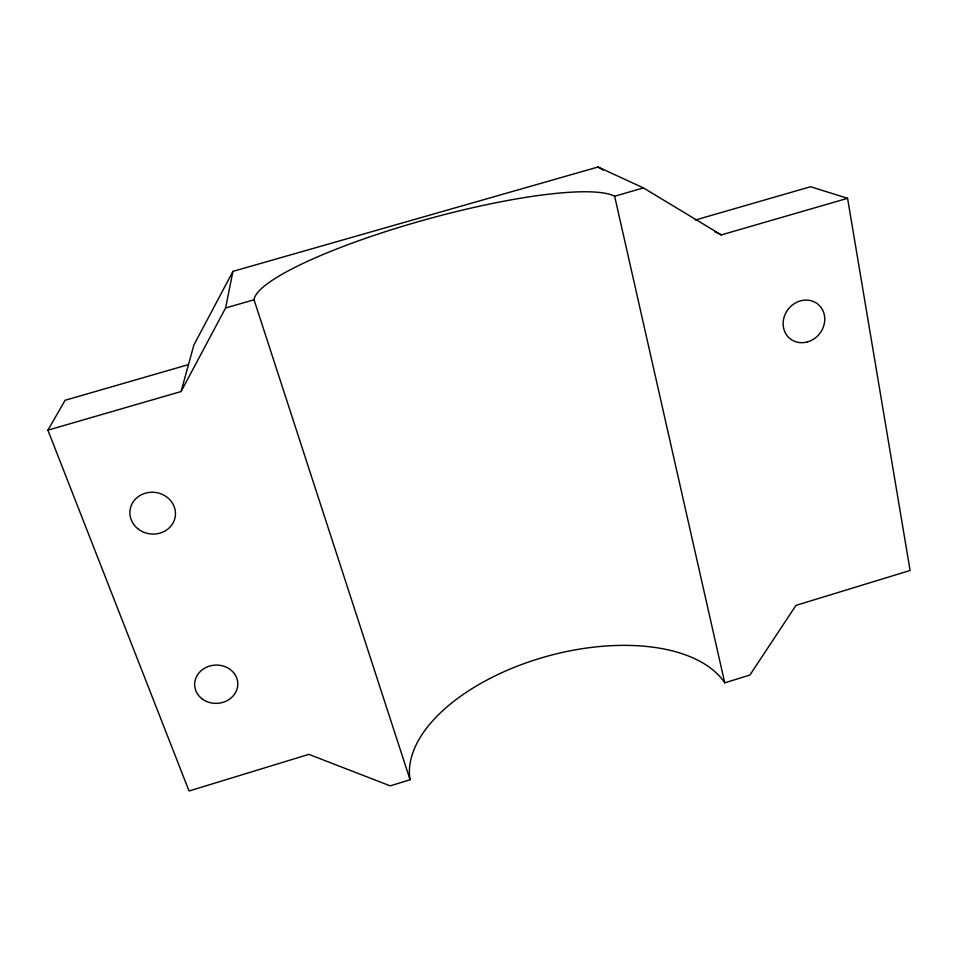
<?xml version="1.0" encoding="UTF-8"?>
<svg xmlns="http://www.w3.org/2000/svg" width="958" height="958" viewBox="0 0 958 958"><rect width="100%" height="100%" fill="white"/><g stroke="black" fill="none" stroke-linecap="round" stroke-linejoin="round"><path stroke-width="1.44" d="M47.9 430.166L181.074 391.547L225.609 307.961L232.938 271.365L598.079 167.003L643.417 187.912L721.314 234.914L847.567 198.306L910.1 570.477L795.966 605.384L749.898 675.055L724.739 682.815A165.938 87.669 -15.3 0 0 538.324 658.829A165.938 87.669 -15.3 0 0 410.06 779.752L390.217 785.871L308.835 754.365L189.049 790.997L47.9 430.166L65.108 400.276L188.487 364.615M181.074 391.547L193.887 345L232.938 271.365M225.609 307.961L254.05 299.794A189.504 34.117 -15.4 0 1 416.946 222.076A189.504 34.117 -15.4 0 1 614.641 196.234L643.417 187.912M695.269 220.053L810.54 186.726L847.567 198.306M714.752 231.716L721.314 234.914M598.079 167.003L603.193 170.081M254.05 299.794L410.06 779.752M614.641 196.234L724.739 682.815M137.629 528.565A22.824 20.884 7.3 0 0 175.027 517.715A22.824 20.884 7.3 0 0 145.353 493.202A22.824 20.884 7.3 0 0 137.629 528.565M201.767 698.598A21.591 19.148 -2.9 0 0 237.333 688A21.591 19.148 -2.9 0 0 209.574 666.073A21.591 19.148 -2.9 0 0 201.767 698.598M807.618 341.862A22.154 19.902 -51.3 0 0 819.856 306.033A22.154 19.902 -51.3 0 0 784.362 316.296A22.154 19.902 -51.3 0 0 807.618 341.862"/></g></svg>
